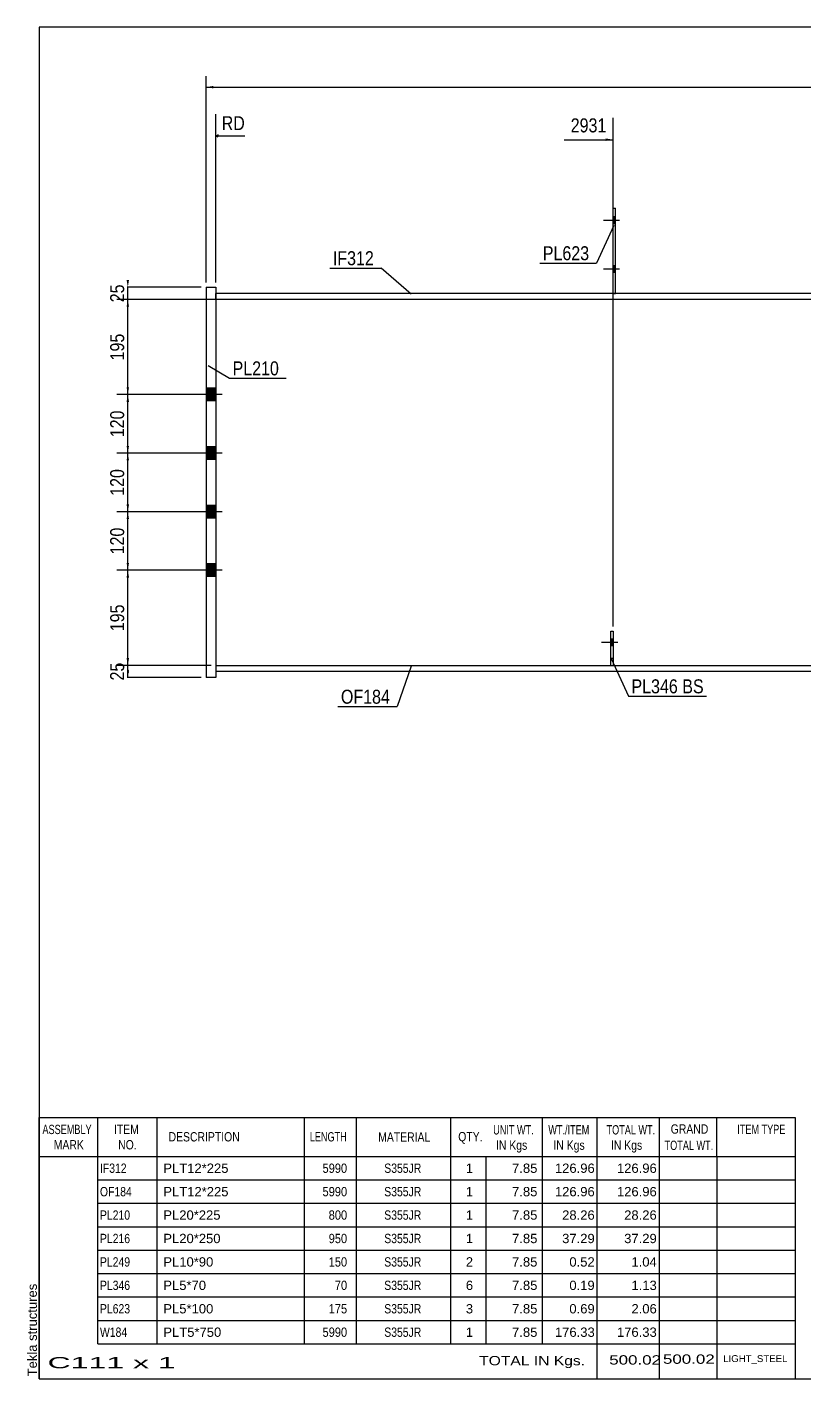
# Model space of a CAD drawing. Header units: millimetres. Extents: x -338 to 64, y -146 to 131.
# Drawn here: x -338.2 to -178.8, y -146.2 to 130.8 of the extents above; entities that cross this region are included whole.
import ezdxf

# ---------------------------------------------------------------- set-up
doc = ezdxf.new("R2010")
doc.units = ezdxf.units.MM
doc.linetypes.add('DXK_LINE_DOT1', pattern=[1.8814, 0.9407, -0.9407])
doc.linetypes.add('DXK_LINE_DOT2', pattern=[3.9198, 1.9599, -1.9599])
doc.styles.add('Arial', font='ARIAL.TTF', dxfattribs={"height": 0.2})
doc.styles.add('Arial Narrow', font='ARIALN.TTF', dxfattribs={"height": 0.2})

# ---------------------------------------------------------------- blocks, each defined once
blk = doc.blocks.new('Unknown-627317361-1209')
at = {"color": 5, "linetype": 'Continuous'}
for p, q in [((64.31, 130.82), (-335.69, 130.82)), ((-335.69, 130.82), (-335.69, -146.18)), ((64.31, -146.18), (64.31, 130.82)), ((-335.69, -146.18), (64.31, -146.18))]:
    blk.add_line(p, q, dxfattribs=at)
at = {"color": 174, "linetype": 'Continuous', "style": 'Arial'}
blk.add_text('Tekla structures', height=1.9102, rotation=90, dxfattribs=at).set_placement((-336.19, -145.68))
blk = doc.blocks.new('Part-627317361-1456 - 1261')
at = {"color": 2, "linetype": 'Continuous'}
for p, q in [((-301.5, 77.5), (-299.5, 77.5)), ((-301.5, 77.5), (-301.5, -2.5)), ((-299.5, 77.5), (-299.5, -2.5)), ((-299.5, -2.5), (-301.5, -2.5))]:
    blk.add_line(p, q, dxfattribs=at)
blk = doc.blocks.new('Part-627317361-1282 - 1261')
at = {"color": 7, "linetype": 'DXK_LINE_DOT1'}
for p, q in [((-259.5, 75), (-299.5, 75)), ((-299.5, 75), (-299.5, 0)), ((-176.8, 75), (-259.4, 75)), ((-94.1, 75), (-176.7, 75)), ((25.56, 75), (-94, 75)), ((25.56, 0), (25.56, 75)), ((-299.5, 0), (-259.5, 0)), ((-259.4, 0), (-176.8, 0)), ((-176.7, 0), (-94.1, 0)), ((-94, 0), (25.56, 0))]:
    blk.add_line(p, q, dxfattribs=at)
blk = doc.blocks.new('Bolt-627317361-1265 - 1261')
at = {"linetype": 'Continuous'}
for points in [[(-299.5, 54.2), (-299.5, 56.8), (-301.5, 56.8), (-301.5, 54.2)], [(-299.5, 54.2), (-299.5, 56.8), (-301.5, 56.8), (-301.5, 54.2)], [(-299.5, 42.2), (-299.5, 44.8), (-301.5, 44.8), (-301.5, 42.2)], [(-299.5, 42.2), (-299.5, 44.8), (-301.5, 44.8), (-301.5, 42.2)], [(-299.5, 30.2), (-299.5, 32.8), (-301.5, 32.8), (-301.5, 30.2)], [(-299.5, 30.2), (-299.5, 32.8), (-301.5, 32.8), (-301.5, 30.2)], [(-299.5, 18.2), (-299.5, 20.8), (-301.5, 20.8), (-301.5, 18.2)], [(-299.5, 18.2), (-299.5, 20.8), (-301.5, 20.8), (-301.5, 18.2)]]:
    blk.add_hatch(color=3, dxfattribs=at).paths.add_polyline_path(points)
at = {"color": 3, "linetype": 'Continuous'}
for p, q in [((-299.5, 56.8), (-301.5, 56.8)), ((-299.5, 56.8), (-301.5, 56.8)), ((-298.2, 55.5), (-301.5, 55.5)), ((-298.2, 55.5), (-301.5, 55.5)), ((-299.5, 54.2), (-301.5, 54.2)), ((-299.5, 54.2), (-301.5, 54.2)), ((-299.5, 44.8), (-301.5, 44.8)), ((-299.5, 44.8), (-301.5, 44.8)), ((-298.2, 43.5), (-301.5, 43.5)), ((-298.2, 43.5), (-301.5, 43.5)), ((-299.5, 42.2), (-301.5, 42.2)), ((-299.5, 42.2), (-301.5, 42.2)), ((-299.5, 32.8), (-301.5, 32.8)), ((-299.5, 32.8), (-301.5, 32.8)), ((-298.2, 31.5), (-301.5, 31.5)), ((-298.2, 31.5), (-301.5, 31.5)), ((-299.5, 30.2), (-301.5, 30.2)), ((-299.5, 30.2), (-301.5, 30.2)), ((-299.5, 20.8), (-301.5, 20.8)), ((-299.5, 20.8), (-301.5, 20.8)), ((-298.2, 19.5), (-301.5, 19.5)), ((-298.2, 19.5), (-301.5, 19.5)), ((-299.5, 18.2), (-301.5, 18.2)), ((-299.5, 18.2), (-301.5, 18.2))]:
    blk.add_line(p, q, dxfattribs=at)
blk = doc.blocks.new('Part-627317361-4008 - 1261')
at = {"color": 2, "linetype": 'Continuous'}
for p, q in [((-218.6, 0), (-218.6, 7)), ((-218.6, 7), (-218.1, 7)), ((-218.1, 7), (-218.1, 0))]:
    blk.add_line(p, q, dxfattribs=at)
blk = doc.blocks.new('Bolt-627317361-4011 - 1261')
at = {"linetype": 'Continuous'}
for points in [[(-217.6, 90.5), (-217.6, 91.9), (-218.1, 91.9), (-218.1, 90.5)], [(-217.6, 90.5), (-217.6, 91.9), (-218.1, 91.9), (-218.1, 90.5)], [(-217.6, 80.5), (-217.6, 81.9), (-218.1, 81.9), (-218.1, 80.5)], [(-217.6, 80.5), (-217.6, 81.9), (-218.1, 81.9), (-218.1, 80.5)]]:
    blk.add_hatch(color=3, dxfattribs=at).paths.add_polyline_path(points)
at = {"color": 3, "linetype": 'Continuous'}
for p, q in [((-217.6, 91.9), (-218.1, 91.9)), ((-217.6, 91.9), (-218.1, 91.9)), ((-216.8, 91.2), (-220.1, 91.2)), ((-216.8, 91.2), (-220.1, 91.2)), ((-217.6, 90.5), (-218.1, 90.5)), ((-217.6, 90.5), (-218.1, 90.5)), ((-216.8, 81.2), (-220.1, 81.2)), ((-216.8, 81.2), (-220.1, 81.2)), ((-217.6, 81.9), (-218.1, 81.9)), ((-217.6, 81.9), (-218.1, 81.9)), ((-217.6, 80.5), (-218.1, 80.5)), ((-217.6, 80.5), (-218.1, 80.5))]:
    blk.add_line(p, q, dxfattribs=at)
blk = doc.blocks.new('Part-627317361-1434 - 1261')
at = {"color": 2, "linetype": 'Continuous'}
for p, q in [((-259.5, 76.2), (-299.5, 76.2)), ((-299.5, 75), (-299.5, 76.2)), ((-259.5, 75), (-299.5, 75)), ((-176.8, 76.2), (-259.4, 76.2)), ((-176.8, 75), (-259.4, 75)), ((-94.1, 76.2), (-176.7, 76.2)), ((-94.1, 75), (-176.7, 75)), ((25.56, 76.2), (-94, 76.2)), ((25.56, 75), (-94, 75))]:
    blk.add_line(p, q, dxfattribs=at)
at = {"color": 7, "linetype": 'DXK_LINE_DOT1'}
blk.add_line((25.56, 76.2), (25.56, 75), dxfattribs=at)
blk = doc.blocks.new('Part-627317361-4004 - 1261')
at = {"color": 2, "linetype": 'Continuous'}
for p, q in [((-218.1, 76.2), (-218.1, 93.7)), ((-218.1, 93.7), (-217.6, 93.7)), ((-217.6, 76.2), (-217.6, 93.7))]:
    blk.add_line(p, q, dxfattribs=at)
at = {"color": 7, "linetype": 'DXK_LINE_DOT1'}
blk.add_line((-218.1, 76.2), (-217.6, 76.2), dxfattribs=at)
blk = doc.blocks.new('Part-627317361-1478 - 1261')
at = {"color": 2, "linetype": 'Continuous'}
for p, q in [((-299.5, 0), (-259.5, 0)), ((-299.5, 0), (-299.5, -1.2)), ((-299.5, -1.2), (-259.5, -1.2)), ((-259.4, 0), (-176.8, 0)), ((-259.4, -1.2), (-176.8, -1.2)), ((-176.7, 0), (-94.1, 0)), ((-176.7, -1.2), (-94.1, -1.2)), ((-94, 0), (25.56, 0)), ((-94, -1.2), (25.56, -1.2))]:
    blk.add_line(p, q, dxfattribs=at)
at = {"color": 7, "linetype": 'DXK_LINE_DOT1'}
blk.add_line((25.56, 0), (25.56, -1.2), dxfattribs=at)
blk = doc.blocks.new('Part-627317361-4005 - 1261')
at = {"color": 7, "linetype": 'DXK_LINE_DOT1'}
for p, q in [((-218.6, 0), (-218.6, 7)), ((-218.6, 7), (-218.1, 7)), ((-218.1, 7), (-218.1, 0)), ((-218.6, 1.5), (-218.1, 1.5))]:
    blk.add_line(p, q, dxfattribs=at)
blk = doc.blocks.new('Bolt-627317361-4012 - 1261')
at = {"color": 3, "linetype": 'DXK_LINE_DOT2'}
for p, q in [((-217.15, 4.7), (-220.45, 4.7)), ((-218.1, 5.4), (-218.6, 5.4)), ((-218.1, 4), (-218.6, 4))]:
    blk.add_line(p, q, dxfattribs=at)
blk = doc.blocks.new('Bolt-627317361-4015 - 1261')
at = {"linetype": 'Continuous'}
blk.add_hatch(color=3, dxfattribs=at).paths.add_polyline_path([(-218.1, 4), (-218.1, 5.4), (-218.6, 5.4), (-218.6, 4)])
at = {"color": 3, "linetype": 'Continuous'}
for p, q in [((-217.15, 4.7), (-220.45, 4.7)), ((-218.1, 5.4), (-218.6, 5.4)), ((-218.1, 4), (-218.6, 4))]:
    blk.add_line(p, q, dxfattribs=at)
blk = doc.blocks.new('StraightDimension-627317361-2691 - 1261')
at = {"linetype": 'Continuous'}
for points in [[(-317.8, 54), (-317.55, 55.5), (-317.3, 54)], [(-317.3, 45), (-317.55, 43.5), (-317.8, 45)]]:
    blk.add_hatch(color=7, dxfattribs=at).paths.add_polyline_path(points)
at = {"color": 7, "linetype": 'Continuous'}
for p, q in [((-299, 55.5), (-319.8, 55.5)), ((-317.55, 43.5), (-317.55, 55.5)), ((-299, 43.5), (-319.8, 43.5))]:
    blk.add_line(p, q, dxfattribs=at)
at = {"color": 0}
blk.add_wipeout([(-317.7, 52.84), (-321.9, 52.84), (-321.9, 46.16), (-317.7, 46.16)], dxfattribs=at)
at = {"color": 3, "style": 'Arial Narrow'}
blk.add_text('120', height=2.863, rotation=90.0002, dxfattribs=at).set_placement((-318.3, 46.76))
blk = doc.blocks.new('StraightDimension-627317361-1546 - 1261')
at = {"linetype": 'Continuous'}
for points in [[(-317.8, -1.5), (-317.55, 0), (-317.3, -1.5)], [(-317.3, -1), (-317.55, -2.5), (-317.8, -1)]]:
    blk.add_hatch(color=7, dxfattribs=at).paths.add_polyline_path(points)
at = {"color": 7, "linetype": 'Continuous'}
for p, q in [((-300.5, 0), (-319.8, 0)), ((-302.5, -2.5), (-319.8, -2.5)), ((-317.55, -2.5), (-317.55, 0))]:
    blk.add_line(p, q, dxfattribs=at)
at = {"color": 0}
blk.add_wipeout([(-317.7, 1.18), (-321.9, 1.18), (-321.9, -3.68), (-317.7, -3.68)], dxfattribs=at)
at = {"color": 3, "style": 'Arial Narrow'}
blk.add_text('25', height=2.863, rotation=90.0002, dxfattribs=at).set_placement((-318.3, -3.08))
blk = doc.blocks.new('StraightDimension-627317361-1558 - 1261')
at = {"linetype": 'Continuous'}
for points in [[(-317.8, 18), (-317.55, 19.5), (-317.3, 18)], [(-317.3, 1.5), (-317.55, 0), (-317.8, 1.5)]]:
    blk.add_hatch(color=7, dxfattribs=at).paths.add_polyline_path(points)
at = {"color": 7, "linetype": 'Continuous'}
for p, q in [((-299, 19.5), (-319.8, 19.5)), ((-317.55, 0), (-317.55, 19.5)), ((-300.5, 0), (-319.8, 0))]:
    blk.add_line(p, q, dxfattribs=at)
at = {"color": 0}
blk.add_wipeout([(-317.7, 13.09), (-321.9, 13.09), (-321.9, 6.41), (-317.7, 6.41)], dxfattribs=at)
at = {"color": 3, "style": 'Arial Narrow'}
blk.add_text('195', height=2.863, rotation=90.0002, dxfattribs=at).set_placement((-318.3, 7.01))
blk = doc.blocks.new('StraightDimension-627317361-1536 - 1261')
at = {"linetype": 'Continuous'}
for points in [[(-317.3, 79), (-317.55, 77.5), (-317.8, 79)], [(-317.8, 73.5), (-317.55, 75), (-317.3, 73.5)]]:
    blk.add_hatch(color=7, dxfattribs=at).paths.add_polyline_path(points)
at = {"color": 7, "linetype": 'Continuous'}
for p, q in [((-302.5, 77.5), (-319.8, 77.5)), ((-299, 75), (-319.8, 75)), ((-317.55, 75), (-317.55, 77.5))]:
    blk.add_line(p, q, dxfattribs=at)
at = {"color": 0}
blk.add_wipeout([(-317.7, 78.68), (-321.9, 78.68), (-321.9, 73.82), (-317.7, 73.82)], dxfattribs=at)
at = {"color": 3, "style": 'Arial Narrow'}
blk.add_text('25', height=2.863, rotation=90.0002, dxfattribs=at).set_placement((-318.3, 74.42))
blk = doc.blocks.new('StraightDimension-627317361-1521 - 1261')
at = {"linetype": 'Continuous'}
for points in [[(-317.8, 73.5), (-317.55, 75), (-317.3, 73.5)], [(-317.3, 57), (-317.55, 55.5), (-317.8, 57)]]:
    blk.add_hatch(color=7, dxfattribs=at).paths.add_polyline_path(points)
at = {"color": 7, "linetype": 'Continuous'}
for p, q in [((-299, 75), (-319.8, 75)), ((-317.55, 55.5), (-317.55, 75)), ((-299, 55.5), (-319.8, 55.5))]:
    blk.add_line(p, q, dxfattribs=at)
at = {"color": 0}
blk.add_wipeout([(-317.7, 68.59), (-321.9, 68.59), (-321.9, 61.91), (-317.7, 61.91)], dxfattribs=at)
at = {"color": 3, "style": 'Arial Narrow'}
blk.add_text('195', height=2.863, rotation=90.0002, dxfattribs=at).set_placement((-318.3, 62.51))
blk = doc.blocks.new('StraightDimension-627317361-1678 - 1261')
at = {"linetype": 'Continuous'}
for points in [[(-300, 118.25), (-301.5, 118.5), (-300, 118.75)], [(26.06, 118.75), (27.56, 118.5), (26.06, 118.25)]]:
    blk.add_hatch(color=7, dxfattribs=at).paths.add_polyline_path(points)
at = {"color": 7, "linetype": 'Continuous'}
for p, q in [((-301.5, 78.5), (-301.5, 120.75)), ((27.56, 86), (27.56, 120.75)), ((-301.5, 118.5), (27.56, 118.5))]:
    blk.add_line(p, q, dxfattribs=at)
at = {"color": 0}
blk.add_wipeout([(-132.71, 118.65), (-132.71, 122.85), (-141.22, 122.85), (-141.22, 118.65)], dxfattribs=at)
at = {"color": 3, "style": 'Arial Narrow'}
blk.add_text('6030', height=2.863, dxfattribs=at).set_placement((-140.62, 119.25))
blk = doc.blocks.new('StraightDimension-627317361-2687 - 1261')
at = {"linetype": 'Continuous'}
for points in [[(-317.8, 30), (-317.55, 31.5), (-317.3, 30)], [(-317.3, 21), (-317.55, 19.5), (-317.8, 21)]]:
    blk.add_hatch(color=7, dxfattribs=at).paths.add_polyline_path(points)
at = {"color": 7, "linetype": 'Continuous'}
for p, q in [((-299, 31.5), (-319.8, 31.5)), ((-317.55, 19.5), (-317.55, 31.5)), ((-299, 19.5), (-319.8, 19.5))]:
    blk.add_line(p, q, dxfattribs=at)
at = {"color": 0}
blk.add_wipeout([(-317.7, 28.84), (-321.9, 28.84), (-321.9, 22.16), (-317.7, 22.16)], dxfattribs=at)
at = {"color": 3, "style": 'Arial Narrow'}
blk.add_text('120', height=2.863, rotation=90.0002, dxfattribs=at).set_placement((-318.3, 22.76))
blk = doc.blocks.new('StraightDimension-627317361-2689 - 1261')
at = {"linetype": 'Continuous'}
for points in [[(-317.8, 42), (-317.55, 43.5), (-317.3, 42)], [(-317.3, 33), (-317.55, 31.5), (-317.8, 33)]]:
    blk.add_hatch(color=7, dxfattribs=at).paths.add_polyline_path(points)
at = {"color": 7, "linetype": 'Continuous'}
for p, q in [((-299, 43.5), (-319.8, 43.5)), ((-317.55, 31.5), (-317.55, 43.5)), ((-299, 31.5), (-319.8, 31.5))]:
    blk.add_line(p, q, dxfattribs=at)
at = {"color": 0}
blk.add_wipeout([(-317.7, 40.84), (-321.9, 40.84), (-321.9, 34.16), (-317.7, 34.16)], dxfattribs=at)
at = {"color": 3, "style": 'Arial Narrow'}
blk.add_text('120', height=2.863, rotation=90.0002, dxfattribs=at).set_placement((-318.3, 34.76))
blk = doc.blocks.new('StraightDimension-627317361-4718 - 1261')
at = {"linetype": 'Continuous'}
blk.add_hatch(color=7, dxfattribs=at).paths.add_polyline_path([(-219.6, 107.99), (-218.1, 107.74), (-219.6, 107.49)])
at = {"color": 7, "linetype": 'Continuous'}
for p, q in [((-218.1, 8), (-218.1, 112.24)), ((-228.16, 107.74), (-218.1, 107.74))]:
    blk.add_line(p, q, dxfattribs=at)
at = {"color": 0, "linetype": 'Continuous'}
blk.add_wipeout([(-292.97, 109.09), (-292.97, 113.29), (-298.91, 113.29), (-298.91, 109.09)], dxfattribs=at)
at = {"color": 7, "linetype": 'Continuous'}
for p, q in [((-299.5, 78.5), (-299.5, 112.99)), ((-299, 108.74), (-299.5, 108.49)), ((-299, 108.24), (-299.5, 108.49)), ((-293.57, 108.49), (-299.5, 108.49))]:
    blk.add_line(p, q, dxfattribs=at)
at = {"color": 3, "linetype": 'Continuous', "style": 'Arial Narrow'}
blk.add_text('RD', height=2.863, dxfattribs=at).set_placement((-298.31, 109.69))
at = {"color": 0}
blk.add_wipeout([(-218.87, 108.64), (-218.87, 112.84), (-227.39, 112.84), (-227.39, 108.64)], dxfattribs=at)
at = {"color": 3, "style": 'Arial Narrow'}
blk.add_text('2931', height=2.863, dxfattribs=at).set_placement((-226.79, 109.24))
blk = doc.blocks.new('CBS_BOM-627317361-4778')
at = {"color": 7, "linetype": 'Continuous'}
for p, q in [((-335.72, -100.61), (-335.72, -92.61)), ((-335.72, -92.61), (-180.8, -92.61)), ((-323.72, -100.61), (-323.72, -92.61)), ((-311.53, -100.61), (-311.53, -92.61)), ((-281.36, -100.61), (-281.36, -92.61)), ((-270.68, -100.61), (-270.68, -92.61)), ((-251.37, -100.61), (-251.37, -92.61)), ((-232.57, -100.61), (-232.57, -92.61)), ((-221.35, -100.61), (-221.35, -92.61)), ((-208.57, -100.61), (-208.57, -92.61)), ((-196.82, -100.61), (-196.82, -92.61)), ((-180.8, -92.62), (-180.8, -100.6)), ((-335.72, -100.61), (-180.8, -100.61)), ((-335.72, -105.41), (-335.72, -100.61)), ((-323.72, -105.41), (-323.72, -100.61)), ((-311.53, -105.41), (-311.53, -100.61)), ((-281.36, -105.41), (-281.36, -100.61)), ((-270.68, -105.41), (-270.68, -100.61)), ((-251.37, -105.41), (-251.37, -100.61)), ((-244.1, -105.41), (-244.1, -100.61)), ((-232.57, -105.41), (-232.57, -100.61)), ((-221.35, -105.41), (-221.35, -100.61)), ((-208.57, -105.41), (-208.57, -100.61)), ((-196.8, -105.41), (-196.8, -100.61)), ((-180.8, -100.62), (-180.8, -105.41)), ((-335.72, -110.21), (-335.72, -105.41)), ((-323.72, -105.41), (-180.8, -105.41)), ((-323.72, -110.21), (-323.72, -105.41)), ((-311.53, -110.21), (-311.53, -105.41)), ((-281.36, -110.21), (-281.36, -105.41)), ((-270.68, -110.21), (-270.68, -105.41)), ((-251.37, -110.21), (-251.37, -105.41)), ((-244.1, -110.21), (-244.1, -105.41)), ((-232.57, -110.21), (-232.57, -105.41)), ((-221.35, -110.21), (-221.35, -105.41)), ((-208.57, -110.21), (-208.57, -105.41)), ((-196.8, -110.21), (-196.8, -105.41)), ((-180.8, -105.42), (-180.8, -110.21)), ((-335.72, -115.01), (-335.72, -110.21)), ((-323.72, -110.21), (-180.8, -110.21)), ((-323.72, -115.01), (-323.72, -110.21)), ((-311.53, -115.01), (-311.53, -110.21)), ((-281.36, -115.01), (-281.36, -110.21)), ((-270.68, -115.01), (-270.68, -110.21)), ((-251.37, -115.01), (-251.37, -110.21)), ((-244.1, -115.01), (-244.1, -110.21)), ((-232.57, -115.01), (-232.57, -110.21)), ((-221.35, -115.01), (-221.35, -110.21)), ((-208.57, -115.01), (-208.57, -110.21)), ((-196.8, -115.01), (-196.8, -110.21)), ((-180.8, -110.22), (-180.8, -115.01)), ((-335.72, -119.81), (-335.72, -115.01)), ((-323.72, -115.01), (-180.8, -115.01)), ((-323.72, -119.81), (-323.72, -115.01)), ((-311.53, -119.81), (-311.53, -115.01)), ((-281.36, -119.81), (-281.36, -115.01)), ((-270.68, -119.81), (-270.68, -115.01)), ((-251.37, -119.81), (-251.37, -115.01)), ((-244.1, -119.81), (-244.1, -115.01)), ((-232.57, -119.81), (-232.57, -115.01)), ((-221.35, -119.81), (-221.35, -115.01)), ((-208.57, -119.81), (-208.57, -115.01)), ((-196.8, -119.81), (-196.8, -115.01)), ((-180.8, -115.02), (-180.8, -119.81)), ((-335.72, -124.61), (-335.72, -119.81)), ((-323.72, -119.81), (-180.8, -119.81)), ((-323.72, -124.61), (-323.72, -119.81)), ((-311.53, -124.61), (-311.53, -119.81)), ((-281.36, -124.61), (-281.36, -119.81)), ((-270.68, -124.61), (-270.68, -119.81)), ((-251.37, -124.61), (-251.37, -119.81)), ((-244.1, -124.61), (-244.1, -119.81)), ((-232.57, -124.61), (-232.57, -119.81)), ((-221.35, -124.61), (-221.35, -119.81)), ((-208.57, -124.61), (-208.57, -119.81)), ((-196.8, -124.61), (-196.8, -119.81)), ((-180.8, -119.82), (-180.8, -124.61)), ((-335.72, -129.41), (-335.72, -124.61)), ((-323.72, -124.61), (-180.8, -124.61)), ((-323.72, -129.41), (-323.72, -124.61)), ((-311.53, -129.41), (-311.53, -124.61)), ((-281.36, -129.41), (-281.36, -124.61)), ((-270.68, -129.41), (-270.68, -124.61)), ((-251.37, -129.41), (-251.37, -124.61)), ((-244.1, -129.41), (-244.1, -124.61)), ((-232.57, -129.41), (-232.57, -124.61)), ((-221.35, -129.41), (-221.35, -124.61)), ((-208.57, -129.41), (-208.57, -124.61)), ((-196.8, -129.41), (-196.8, -124.61)), ((-180.8, -124.62), (-180.8, -129.41)), ((-335.72, -134.21), (-335.72, -129.41)), ((-323.72, -129.41), (-180.8, -129.41)), ((-323.72, -134.21), (-323.72, -129.41)), ((-311.53, -134.21), (-311.53, -129.41)), ((-281.36, -134.21), (-281.36, -129.41)), ((-270.68, -134.21), (-270.68, -129.41)), ((-251.37, -134.21), (-251.37, -129.41)), ((-244.1, -134.21), (-244.1, -129.41)), ((-232.57, -134.21), (-232.57, -129.41)), ((-221.35, -134.21), (-221.35, -129.41)), ((-208.57, -134.21), (-208.57, -129.41)), ((-196.8, -134.21), (-196.8, -129.41)), ((-180.8, -129.42), (-180.8, -134.21)), ((-335.72, -139.01), (-335.72, -134.21)), ((-323.72, -134.21), (-180.8, -134.21)), ((-323.72, -139.01), (-323.72, -134.21)), ((-311.53, -139.01), (-311.53, -134.21)), ((-281.36, -139.01), (-281.36, -134.21)), ((-270.68, -139.01), (-270.68, -134.21)), ((-251.37, -139.01), (-251.37, -134.21)), ((-244.1, -139.01), (-244.1, -134.21)), ((-232.57, -139.01), (-232.57, -134.21)), ((-221.35, -139.01), (-221.35, -134.21)), ((-208.57, -139.01), (-208.57, -134.21)), ((-196.8, -139.01), (-196.8, -134.21)), ((-180.8, -134.22), (-180.8, -139.01)), ((-335.72, -146.21), (-335.72, -139.03)), ((-323.72, -139.01), (-180.8, -139.01)), ((-221.35, -146.21), (-221.35, -139.03)), ((-208.57, -146.21), (-208.57, -139.03)), ((-196.76, -146.21), (-196.76, -139.03)), ((-180.8, -139.01), (-180.8, -146.21)), ((-335.72, -146.21), (-180.8, -146.21))]:
    blk.add_line(p, q, dxfattribs=at)
at = {"color": 3, "linetype": 'Continuous', "style": 'Arial'}
for s, height, width, p in [('ASSEMBLY', 1.91, 0.7, (-335.04, -96.03)), ('ITEM', 1.91, 0.8, (-320.39, -96.03)), ('WT./ITEM', 1.91, 0.7, (-231.38, -96.11)), ('TOTAL WT.', 1.91, 0.7, (-219.45, -96.11)), ('GRAND', 1.91, 0.8, (-206.3, -95.95)), ('ITEM TYPE', 1.91, 0.7, (-192.66, -96.03)), ('DESCRIPTION', 1.9102, 0.8, (-309.2, -97.54)), ('LENGTH', 1.91, 0.7, (-280.26, -97.54)), ('MATERIAL', 1.91, 0.8, (-266.24, -97.59)), ('QTY.', 1.91, 0.8, (-249.84, -97.51)), ('UNIT WT.', 1.91, 0.7, (-242.68, -96.11)), ('MARK', 1.91, 0.8, (-332.72, -99.17)), ('NO.', 1.91, 0.8, (-319.53, -99.17)), ('IN Kgs', 1.91, 0.8, (-242.1, -99.25)), ('IN Kgs', 1.91, 0.8, (-230.34, -99.25)), ('IN Kgs', 1.91, 0.8, (-218.55, -99.25)), ('TOTAL WT.', 1.91, 0.7, (-207.55, -99.29))]:
    blk.add_text(s, height=height, dxfattribs=dict(at, width=width)).set_placement(p)
at = {"color": 7, "linetype": 'Continuous', "style": 'Arial'}
for s, width, p in [('IF312', 0.8, (-323.26, -103.98)), ('5990', 0.85, (-277.65, -103.98)), ('S355JR', 0.8, (-265, -103.98)), ('OF184', 0.8, (-323.26, -108.78)), ('5990', 0.85, (-277.65, -108.78)), ('S355JR', 0.8, (-265, -108.78)), ('PL210', 0.8, (-323.26, -113.58)), ('800', 0.85, (-276.39, -113.58)), ('S355JR', 0.8, (-265, -113.58)), ('PL216', 0.8, (-323.26, -118.38)), ('950', 0.85, (-276.39, -118.38)), ('S355JR', 0.8, (-265, -118.38)), ('PL249', 0.8, (-323.26, -123.18)), ('150', 0.85, (-276.39, -123.18)), ('S355JR', 0.8, (-265, -123.18)), ('PL346', 0.8, (-323.26, -127.98)), ('70', 0.85, (-275.13, -127.98)), ('S355JR', 0.8, (-265, -127.98)), ('PL623', 0.8, (-323.26, -132.78)), ('175', 0.85, (-276.39, -132.78)), ('S355JR', 0.8, (-265, -132.78)), ('W184', 0.8, (-323.26, -137.58)), ('5990', 0.85, (-277.65, -137.58)), ('S355JR', 0.8, (-265, -137.58))]:
    blk.add_text(s, height=1.91, dxfattribs=dict(at, width=width)).set_placement(p)
for s, p in [('PLT12*225', (-310.27, -103.98)), ('1', (-248.28, -103.98)), ('7.85', (-238.81, -103.98)), ('126.96', (-230.03, -103.98)), ('126.96', (-217.32, -103.98)), ('PLT12*225', (-310.27, -108.78)), ('1', (-248.28, -108.78)), ('7.85', (-238.81, -108.78)), ('126.96', (-230.03, -108.78)), ('126.96', (-217.32, -108.78)), ('PL20*225', (-310.27, -113.58)), ('1', (-248.28, -113.58)), ('7.85', (-238.81, -113.58)), ('28.26', (-228.55, -113.58)), ('28.26', (-215.84, -113.58)), ('PL20*250', (-310.27, -118.38)), ('1', (-248.28, -118.38)), ('7.85', (-238.81, -118.38)), ('37.29', (-228.55, -118.38)), ('37.29', (-215.84, -118.38)), ('PL10*90', (-310.27, -123.18)), ('2', (-248.28, -123.18)), ('7.85', (-238.81, -123.18)), ('0.52', (-227.07, -123.18)), ('1.04', (-214.35, -123.18)), ('PL5*70', (-310.27, -127.98)), ('6', (-248.28, -127.98)), ('7.85', (-238.81, -127.98)), ('0.19', (-227.07, -127.98)), ('1.13', (-214.35, -127.98)), ('PL5*100', (-310.27, -132.78)), ('3', (-248.28, -132.78)), ('7.85', (-238.81, -132.78)), ('0.69', (-227.07, -132.78)), ('2.06', (-214.35, -132.78)), ('PLT5*750', (-310.27, -137.58)), ('1', (-248.28, -137.58)), ('7.85', (-238.81, -137.58)), ('176.33', (-230.03, -137.58)), ('176.33', (-217.32, -137.58))]:
    blk.add_text(s, height=1.91, dxfattribs=at).set_placement(p)
at = {"color": 6, "linetype": 'Continuous', "style": 'Arial'}
for s, height, width, p in [('500.02', 1.91, 1.3, (-207.89, -143.1)), ('C111 x 1', 2.292, 2.05, (-334, -144.02)), ('TOTAL IN Kgs.', 1.9102, 1.2, (-245.56, -143.41)), ('500.02', 1.91, 1.3, (-218.9, -143.26))]:
    blk.add_text(s, height=height, dxfattribs=dict(at, width=width)).set_placement(p)
blk.add_text('LIGHT_STEEL', height=1.4135, dxfattribs=at).set_placement((-195.55, -142.75))
blk = doc.blocks.new('Mark-627317361-1474 - 1261')
at = {"color": 7, "linetype": 'Continuous'}
blk.add_line((-259.5, -0.12), (-262.33, -8.44), dxfattribs=at)
at = {"color": 0}
blk.add_wipeout([(-263.83, -7.84), (-263.83, -4.84), (-273.88, -4.84), (-273.88, -7.84)], dxfattribs=at)
blk.add_wipeout([(-263.83, -7.84), (-263.83, -4.84), (-273.88, -4.84), (-273.88, -7.84)], dxfattribs=at)
at = {"color": 7, "linetype": 'Continuous'}
blk.add_line((-274.48, -8.44), (-262.33, -8.44), dxfattribs=at)
at = {"color": 3, "style": 'Arial Narrow'}
blk.add_text('OF184', height=2.863, dxfattribs=at).set_placement((-273.88, -7.84))
blk = doc.blocks.new('Mark-627317361-1430 - 1261')
at = {"color": 7, "linetype": 'Continuous'}
blk.add_line((-259.5, 76.08), (-265.63, 81.42), dxfattribs=at)
at = {"color": 0}
blk.add_wipeout([(-267.13, 82.02), (-267.13, 85.02), (-275.53, 85.02), (-275.53, 82.02)], dxfattribs=at)
blk.add_wipeout([(-267.13, 82.02), (-267.13, 85.02), (-275.53, 85.02), (-275.53, 82.02)], dxfattribs=at)
at = {"color": 7, "linetype": 'Continuous'}
blk.add_line((-276.13, 81.42), (-265.63, 81.42), dxfattribs=at)
at = {"color": 3, "style": 'Arial Narrow'}
blk.add_text('IF312', height=2.863, dxfattribs=at).set_placement((-275.53, 82.02))
blk = doc.blocks.new('Mark-627317361-1452 - 1261')
at = {"color": 0}
blk.add_wipeout([(-286.58, 59.45), (-286.58, 62.45), (-296.08, 62.45), (-296.08, 59.45)], dxfattribs=at)
blk.add_wipeout([(-286.58, 59.45), (-286.58, 62.45), (-296.08, 62.45), (-296.08, 59.45)], dxfattribs=at)
at = {"color": 7, "linetype": 'Continuous'}
for p, q in [((-301.07, 61.47), (-296.68, 58.85)), ((-296.68, 58.85), (-285.08, 58.85))]:
    blk.add_line(p, q, dxfattribs=at)
at = {"color": 3, "style": 'Arial Narrow'}
blk.add_text('PL210', height=2.863, dxfattribs=at).set_placement((-296.08, 59.45))
blk = doc.blocks.new('MarkSet-627317361-4059 - 1261')
at = {"color": 0}
blk.add_wipeout([(-204.83, -5.71), (-204.83, -2.71), (-214.34, -2.71), (-214.34, -5.71)], dxfattribs=at)
blk.add_wipeout([(-204.83, -5.71), (-204.83, -2.71), (-214.34, -2.71), (-214.34, -5.71)], dxfattribs=at)
at = {"color": 7, "linetype": 'Continuous'}
blk.add_line((-218.47, 1.43), (-214.94, -6.31), dxfattribs=at)
at = {"color": 0}
blk.add_wipeout([(-199.55, -5.71), (-199.55, -2.71), (-203.93, -2.71), (-203.93, -5.71)], dxfattribs=at)
blk.add_wipeout([(-199.55, -5.71), (-199.55, -2.71), (-203.93, -2.71), (-203.93, -5.71)], dxfattribs=at)
at = {"color": 7, "linetype": 'Continuous'}
blk.add_line((-214.94, -6.31), (-198.95, -6.31), dxfattribs=at)
at = {"color": 3, "style": 'Arial Narrow'}
for s, p in [('PL346', (-214.34, -5.71)), ('BS', (-203.93, -5.71))]:
    blk.add_text(s, height=2.863, dxfattribs=at).set_placement(p)
blk = doc.blocks.new('Mark-627317361-4064 - 1261')
at = {"color": 7, "linetype": 'Continuous'}
blk.add_line((-217.97, 90.17), (-221.51, 82.44), dxfattribs=at)
at = {"color": 0}
blk.add_wipeout([(-223.01, 83.04), (-223.01, 86.04), (-232.51, 86.04), (-232.51, 83.04)], dxfattribs=at)
blk.add_wipeout([(-223.01, 83.04), (-223.01, 86.04), (-232.51, 86.04), (-232.51, 83.04)], dxfattribs=at)
at = {"color": 7, "linetype": 'Continuous'}
blk.add_line((-233.11, 82.44), (-221.51, 82.44), dxfattribs=at)
at = {"color": 3, "style": 'Arial Narrow'}
blk.add_text('PL623', height=2.863, dxfattribs=at).set_placement((-232.51, 83.04))

msp = doc.modelspace()

# ---------------------------------------------------------------- block references
for name in ['Unknown-627317361-1209', 'Bolt-627317361-4011 - 1261', 'Part-627317361-4004 - 1261', 'Part-627317361-1456 - 1261', 'Part-627317361-1434 - 1261', 'Part-627317361-1282 - 1261', 'Bolt-627317361-1265 - 1261', 'Part-627317361-4008 - 1261', 'Part-627317361-4005 - 1261', 'Bolt-627317361-4012 - 1261', 'Bolt-627317361-4015 - 1261', 'Part-627317361-1478 - 1261', 'CBS_BOM-627317361-4778']:
    msp.add_blockref(name, (0, 0))

# ---------------------------------------------------------------- next in the draw order: block references
for name in ['StraightDimension-627317361-1536 - 1261', 'StraightDimension-627317361-2691 - 1261', 'StraightDimension-627317361-1546 - 1261', 'MarkSet-627317361-4059 - 1261', 'Mark-627317361-1474 - 1261']:
    msp.add_blockref(name, (0, 0))

# ---------------------------------------------------------------- next in the draw order: block references
for name in ['StraightDimension-627317361-1678 - 1261', 'StraightDimension-627317361-1521 - 1261', 'StraightDimension-627317361-1558 - 1261']:
    msp.add_blockref(name, (0, 0))

# ---------------------------------------------------------------- next in the draw order: block references
msp.add_blockref('StraightDimension-627317361-2687 - 1261', (0, 0))

# ---------------------------------------------------------------- next in the draw order: block references
msp.add_blockref('StraightDimension-627317361-2689 - 1261', (0, 0))

# ---------------------------------------------------------------- next in the draw order: block references
msp.add_blockref('StraightDimension-627317361-4718 - 1261', (0, 0))

# ---------------------------------------------------------------- next in the draw order: block references
for name in ['Mark-627317361-4064 - 1261', 'Mark-627317361-1430 - 1261', 'Mark-627317361-1452 - 1261']:
    msp.add_blockref(name, (0, 0))

doc.saveas('drawing.dxf')
